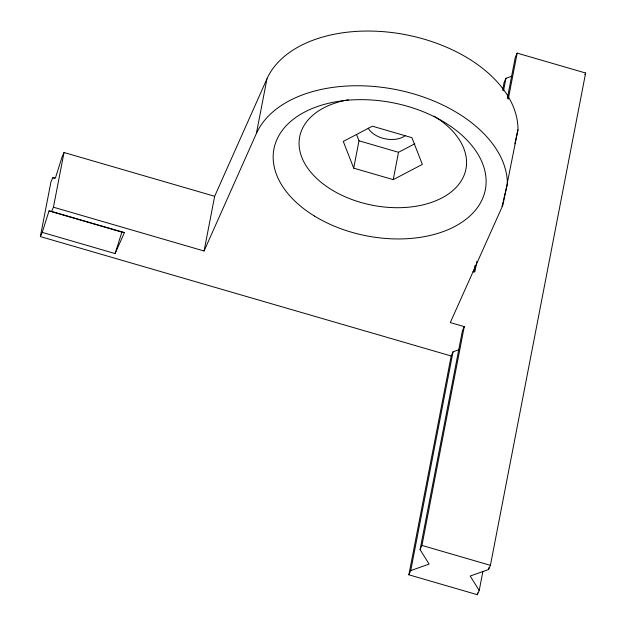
<?xml version="1.0" encoding="UTF-8"?>
<svg xmlns="http://www.w3.org/2000/svg" width="626" height="626" viewBox="0 0 626 626"><rect width="100%" height="100%" fill="white"/><g stroke="black" fill="none" stroke-linecap="round" stroke-linejoin="round"><path stroke-width="0.94" d="M459.484 349.519L453.052 351.796L451.19 355.991L40.369 236.581L50.949 181.876L52.819 177.682L55.37 178.136L62.154 156.703L64.024 152.509L214.655 196.29L266.966 78.798A129.159 81.396 10.9 0 1 407.471 35.064A129.159 81.396 10.9 0 1 517.968 129.676L502.881 205.148L450.29 322.562L464.265 326.623L421.947 545.426L420.077 549.62L429.1 564.089L410.734 570.599L408.864 574.801L477.333 594.7L479.203 590.506L482.92 571.311M40.369 236.581L42.232 232.387L49.024 210.954L51.575 211.408L53.445 207.206L64.024 152.509M53.445 207.206L204.076 250.995L214.655 196.29M204.076 250.995L256.386 133.502L266.966 78.798M353.706 168.151L343.275 141.421L372.384 126.186L411.916 137.681L422.339 164.403L393.23 179.639L353.706 168.151L358.995 140.795L356.562 134.567M393.23 179.639L398.519 152.29L414.788 143.777M408.864 574.801L451.19 355.991M502.6 90.16L504.087 82.483L505.957 78.289L511.465 76.333M410.734 570.599L453.052 351.796M503.539 90.762L505.957 78.289M420.077 549.62L462.395 330.818L464.265 326.623M473.718 272.279L475.017 265.557M507.31 98.572L515.292 57.31L517.162 53.116L585.631 73.015L490.416 565.325L488.546 569.527L470.181 576.03L479.203 590.506M476.887 261.363L474.844 271.919L472.982 271.379M508.257 99.174L517.162 53.116M477.333 594.7L477.708 592.783M488.546 569.527L488.914 567.602M514.893 143.839L517.968 129.676M502.029 206.361L507.381 184.38A129.159 81.396 10.9 0 0 396.892 89.761A129.159 81.396 10.9 0 0 256.386 133.502M115.09 253.561L121.882 232.129L124.433 232.582L115.09 253.561L42.232 232.387M584.887 74.69L585.631 73.015M358.995 140.795L398.519 152.29M52.819 177.682L54.681 178.23M51.575 211.408L124.433 232.582M49.024 210.954L121.882 232.129M421.947 545.426L490.416 565.325M434.092 116.154A84.674 53.359 10.9 0 1 439.835 198.974A84.674 53.359 10.9 0 1 313.055 174.756A84.674 53.359 10.9 0 1 348.369 99.777M405.265 135.646A21.527 13.569 10.9 0 1 385.225 138.823A21.527 13.569 10.9 0 1 368.182 128.127M314.44 216.048A107.633 67.827 10.9 0 0 485.119 190.703A107.633 67.827 10.9 0 0 339.347 101.216A107.633 67.827 10.9 0 0 314.44 216.048"/></g></svg>
